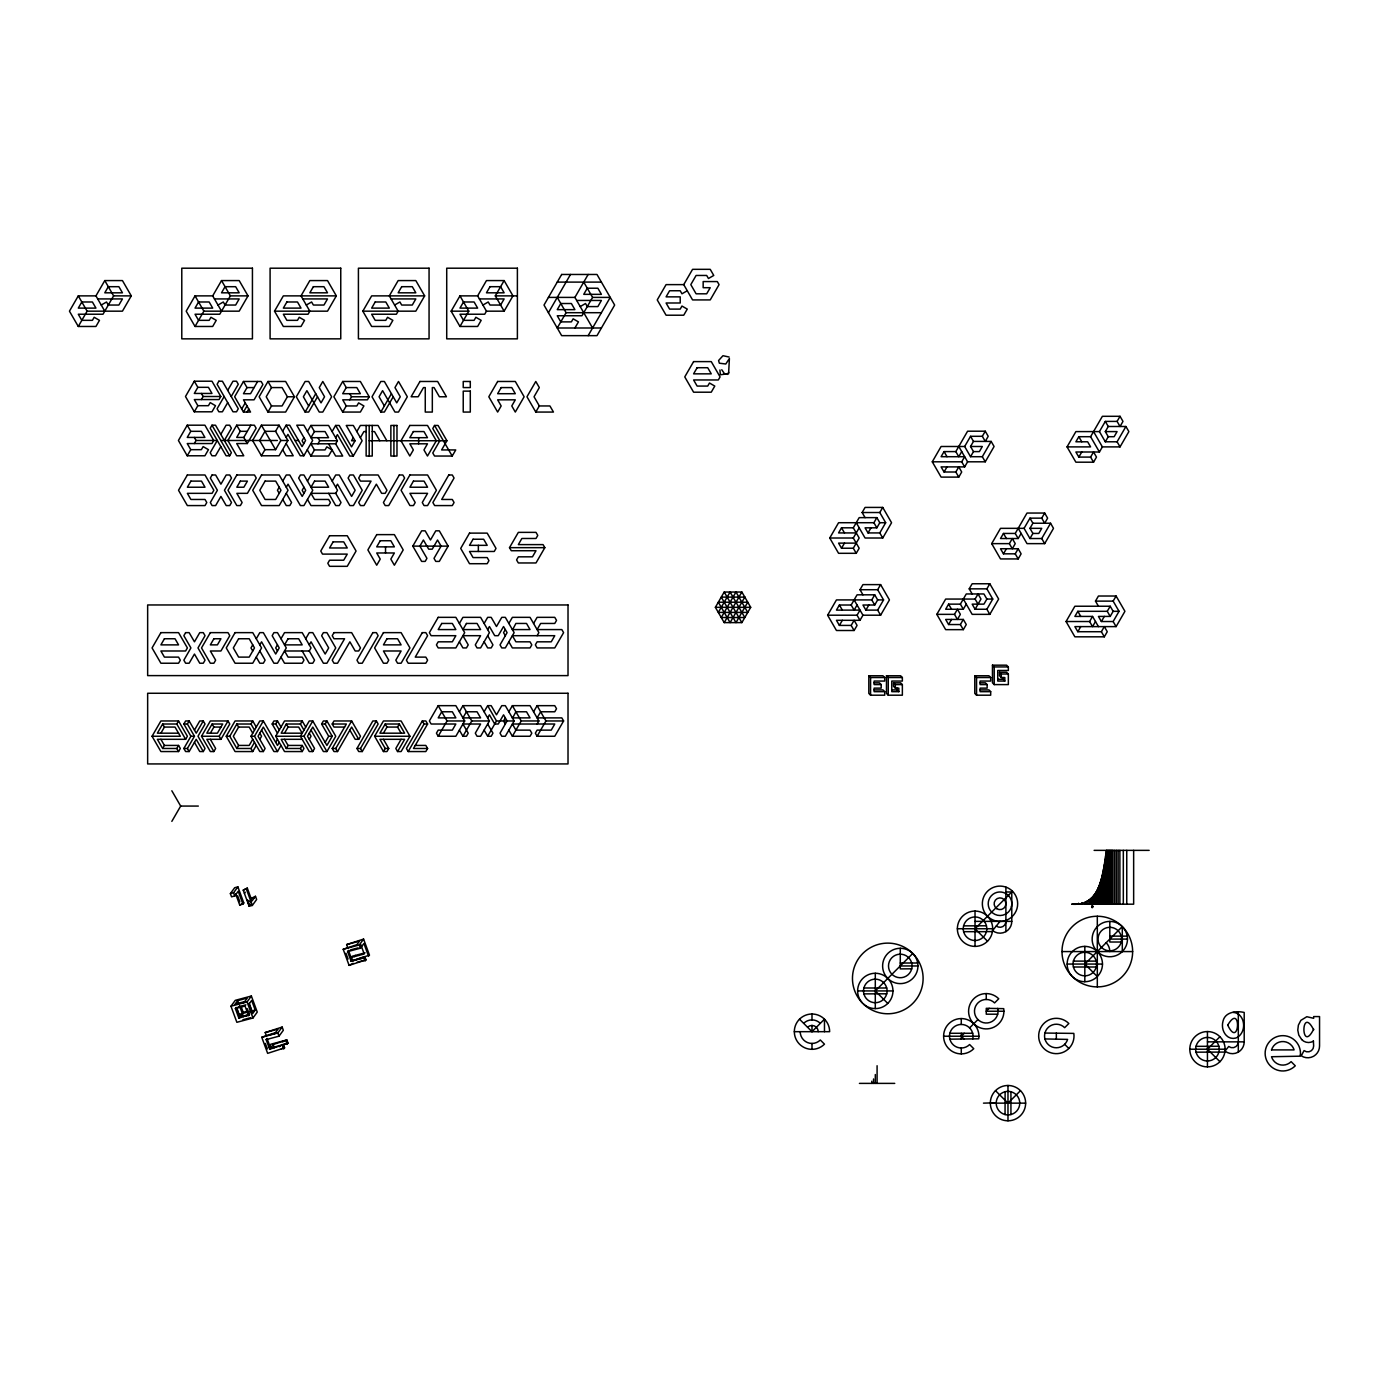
<?xml version="1.0" encoding="UTF-8"?>
<svg xmlns="http://www.w3.org/2000/svg" width="1389" height="1389" viewBox="0 0 1389 1389"><rect width="100%" height="100%" fill="white"/><g stroke="black" fill="none" stroke-linecap="round" stroke-linejoin="round"><path stroke-width="1.5" d="M1313.664 1029.839C1300.66 1004.091 1300.66 1054.963 1313.664 1029.197M992.684 928.737L992.354 932.175A17.658 17.658 0 0 1 968.272 945.058A17.658 17.658 0 0 1 960.337 918.928A17.658 17.658 0 0 1 987.51 916.236L989.489 917.938A17.658 17.658 0 0 0 994.055 920.386L994.871 920.664A17.658 17.658 0 0 0 998.274 921.341L1001.729 921.341A17.658 17.658 0 0 0 1005.132 920.664L1005.949 920.386A17.658 17.658 0 0 0 1010.532 917.938L1011.869 916.844A17.658 17.658 0 0 0 1017.477 901.166L1017.321 900.315A17.658 17.658 0 0 0 1012.494 891.269L1011.209 890.106A17.658 17.658 0 0 0 1005.949 887.12L1005.132 886.859A17.658 17.658 0 0 0 987.51 916.236L989.211 918.216A17.658 17.658 0 0 1 990.999 921.185L991.347 921.983A17.658 17.658 0 0 1 992.684 928.737L957.368 928.737M990.322 1103.144L990.34 1102.276A17.658 17.658 0 0 1 1017.304 1088.143A17.658 17.658 0 0 1 1016.557 1118.579A17.658 17.658 0 0 1 990.322 1103.144L1025.655 1103.144M1225.115 1049.216L1224.768 1052.654A17.658 17.658 0 0 1 1200.686 1065.537A17.658 17.658 0 0 1 1192.769 1039.406A17.658 17.658 0 0 1 1219.941 1036.732L1221.643 1038.694A17.658 17.658 0 0 1 1223.414 1041.663L1223.761 1042.462A17.658 17.658 0 0 1 1225.115 1049.216L1189.783 1049.216M729.138 357.042L722.975 355.706L718.564 360.532L719.363 363.206L725.787 364.005L729.399 358.518L728.6 373.658L724.711 374.04L721.776 369.752M1133.65 850.363L1133.65 904.187L1071.648 904.187C1101.894 906.826 1102.918 871.042 1106.46 850.363L1106.095 904.187M886.72 993.795L886.564 994.35A11.772 11.772 0 0 1 864.027 994.35L863.871 993.795A11.772 11.772 0 0 1 863.871 988.065L864.027 987.51A11.772 11.772 0 0 1 886.564 987.51L886.72 988.065A11.772 11.772 0 0 1 886.72 993.795L863.889 993.882M911.705 968.81L911.549 969.366A11.772 11.772 0 0 1 893.422 975.529A11.772 11.772 0 0 1 893.422 956.379A11.772 11.772 0 0 1 911.549 962.542L911.705 963.098A11.772 11.772 0 0 1 911.705 968.81L900.28 968.897L900.28 948.288M963.601 925.873L963.758 925.317A11.772 11.772 0 0 1 983.36 920.403L984.488 921.723A11.772 11.772 0 0 1 986.294 925.317L986.45 925.873A11.772 11.772 0 0 1 986.45 931.602L986.294 932.158A11.772 11.772 0 0 1 963.758 932.158L963.601 931.602A11.772 11.772 0 0 1 963.601 925.873L986.433 925.786M949.868 1039.163L978.741 1038.816A17.658 17.658 0 0 0 958.393 1018.797A17.658 17.658 0 0 0 945.562 1044.302A17.658 17.658 0 0 0 973.758 1048.712L969.609 1044.545A11.772 11.772 0 0 1 950.007 1039.649L949.85 1039.094A11.772 11.772 0 0 1 949.85 1033.364L950.007 1032.808A11.772 11.772 0 0 1 972.543 1032.808L972.699 1033.364A11.772 11.772 0 0 1 972.699 1039.094L972.699 1039.094M997.684 1014.109L997.528 1014.664A11.772 11.772 0 0 1 981.051 1021.8A11.772 11.772 0 0 1 976.675 1004.386A11.772 11.772 0 0 1 994.576 1002.927L998.743 998.76A17.658 17.658 0 0 0 970.546 1003.171A17.658 17.658 0 0 0 983.377 1028.676A17.658 17.658 0 0 0 1003.726 1008.657L986.259 1008.31L986.259 1014.196L997.649 1014.196A11.772 11.772 0 0 0 997.684 1008.379L997.684 1008.379M1044.91 1033.121L1045.066 1032.565A11.772 11.772 0 0 1 1064.669 1027.669L1068.836 1023.502A17.658 17.658 0 0 0 1040.621 1027.912A17.658 17.658 0 0 0 1053.47 1053.418A17.658 17.658 0 0 0 1073.819 1033.399L1044.945 1033.051A11.772 11.772 0 0 0 1044.91 1038.85L1045.066 1039.406A11.772 11.772 0 0 0 1067.603 1039.406L1044.945 1038.937M1196.033 1046.351L1196.172 1045.795A11.772 11.772 0 0 1 1215.774 1040.882L1216.903 1042.201A11.772 11.772 0 0 1 1218.709 1045.795L1218.865 1046.351A11.772 11.772 0 0 1 1218.865 1052.081L1218.709 1052.636A11.772 11.772 0 0 1 1196.172 1052.636L1196.033 1052.081A11.772 11.772 0 0 1 1196.033 1046.351L1218.848 1046.264M104.783 311.171L95.945 295.874L78.288 295.874L69.45 311.171L78.288 326.467L95.945 326.467L99.47 320.338L94.174 317.282L92.403 320.338L81.812 320.338L78.288 314.227L103.012 314.227L113.603 295.874L104.783 280.578L122.44 280.578L131.278 295.874L122.44 311.171L87.108 311.171L78.288 326.467M95.945 295.874L104.783 280.578M221.528 311.171L212.691 295.874L195.033 295.874L186.195 311.171L195.033 326.467L212.691 326.467L216.233 320.338L210.937 317.282L209.166 320.338L198.558 320.338L195.033 314.227L219.757 314.227L230.366 295.874L221.528 280.578L239.186 280.578L248.023 295.874L239.186 311.171L203.87 311.171L195.033 326.467M212.691 295.874L221.528 280.578M197.846 405.692L194.304 399.563L219.045 399.563L220.799 396.507L211.979 381.211L194.304 381.211L185.484 396.507L194.304 411.804L211.979 411.804L215.503 405.692L210.208 402.619L208.437 405.692L197.846 405.692L194.304 411.804M197.846 387.323L194.304 393.452L211.979 393.452L208.437 387.323L197.846 387.323L194.304 381.211M201.37 399.563L203.141 396.507L220.799 396.507M190.779 449.671L187.237 443.542L211.979 443.542L213.732 440.487L204.912 425.19L187.237 425.19L178.417 440.487L187.237 455.783L204.912 455.783L208.437 449.671L203.141 446.616L201.37 449.671L190.779 449.671L187.237 455.783M190.779 431.319L187.237 437.431L204.912 437.431L201.37 431.319L190.779 431.319L187.237 425.19M194.304 443.542L196.075 440.487L217.274 440.487L210.208 452.727L211.979 455.783L215.503 455.783L220.799 446.616M224.167 396.507L217.101 408.748L218.854 411.804L222.396 411.804L227.692 402.619M227.692 390.396L232.987 381.211L236.529 381.211L238.283 384.267L231.234 396.507M274.518 311.171L283.339 295.874L336.329 295.874L327.509 311.171L274.518 311.171L283.339 326.467L301.014 326.467L304.538 320.338L299.243 317.282L297.472 320.338L286.881 320.338L283.339 314.227L308.08 314.227L309.834 311.171L301.014 295.874L309.834 280.578L327.509 280.578L336.329 295.874M211.979 425.19L210.208 428.246L226.112 455.783L229.636 455.783L231.407 452.727L215.503 425.19L211.979 425.19L229.636 455.783M243.474 381.471L234.654 396.768L243.474 412.064L250.541 412.064L243.474 399.824L254.083 399.824L262.903 384.527L261.149 381.471L243.474 381.471L247.016 387.583L254.083 387.583M247.016 387.583L243.474 393.712L250.541 393.712L257.607 381.471M220.799 434.375L226.112 425.19L229.636 425.19L231.407 428.246L224.341 440.487M241.721 409.008L245.245 402.879M243.474 412.064L247.016 405.953M236.703 425.19L227.865 440.487L236.703 455.783L243.77 455.783L236.703 443.542L247.294 443.542L256.132 428.246L254.361 425.19L236.703 425.19L240.228 431.319L247.294 431.319M247.016 412.064L248.787 409.008M267.973 381.471L259.135 396.768L267.973 412.064L285.63 412.064L294.468 396.768L285.63 381.471L267.973 381.471L271.497 387.583L282.089 387.583L287.401 396.768L282.089 405.953L271.497 405.953L266.202 396.768L271.497 387.583M240.228 431.319L236.703 437.431L243.77 437.431L250.836 425.19M267.973 412.064L271.497 405.953M261.427 425.19L252.59 440.487L261.427 455.783L279.085 455.783L287.922 440.487L279.085 425.19L261.427 425.19L275.56 449.671L264.969 449.671L259.656 440.487L264.969 431.319L275.56 431.319L280.856 440.487L275.56 449.671M261.427 455.783L264.969 449.671M275.56 431.319L279.085 425.19M282.627 431.319L286.151 425.19L289.693 425.19L302.055 446.616L305.58 440.487L296.76 425.19L303.826 425.19L312.647 440.487L303.826 455.783L300.284 455.783L287.922 434.375L286.151 437.431M362.824 311.171L371.662 295.874L424.652 295.874L415.815 311.171L362.824 311.171L371.662 326.467L389.319 326.467L392.861 320.338L387.548 317.282L385.795 320.338L375.186 320.338L371.662 314.227L396.386 314.227L398.157 311.171L389.319 295.874L398.157 280.578L415.815 280.578L424.652 295.874M317.508 396.768L308.671 412.064L305.129 412.064L315.737 393.712M303.913 437.587L302.073 440.747L303.757 443.664M307.438 431.458L310.91 425.451L328.568 425.451L337.405 440.747L335.634 443.803L310.91 443.803L314.435 449.932L325.043 449.932L326.814 446.859L332.11 449.932L328.568 456.043L310.91 456.043L307.282 449.776M279.206 487.226L277.435 490.282L279.206 493.338M282.748 481.115L286.273 474.986L289.797 474.986L302.177 496.411L305.702 490.282L298.635 478.042L300.406 474.986L303.931 474.986L312.768 490.282L303.931 505.579L300.406 505.579L288.044 484.171L286.273 487.226M342.701 381.471L333.864 396.768L342.701 412.064L360.359 412.064L363.901 405.953L358.605 402.879L356.834 405.953L346.243 405.953L342.701 399.824L367.425 399.824L369.196 396.768L360.359 381.471L342.701 381.471L346.243 387.583L356.834 387.583L360.359 393.712L342.701 393.712L346.243 387.583M314.435 431.562L310.91 437.691L328.568 437.691L325.043 431.562L314.435 431.562L310.91 425.451M310.91 456.043L314.435 449.932M317.977 443.803L319.748 440.747L337.405 440.747M152.061 736.257L160.898 720.96L178.556 720.96L187.393 736.257L185.622 739.313L157.356 739.313L162.652 748.48L176.785 748.48L178.556 745.424L180.327 748.48L178.556 751.553L160.898 751.553L152.061 736.257L180.327 736.257L175.031 727.072L164.423 727.072L160.898 733.184M185.622 739.313L176.785 724.016L162.652 724.016L157.356 733.184L178.556 733.184M342.701 412.064L346.243 405.953M349.768 399.824L351.539 396.768L369.196 396.768M332.11 431.562L335.634 425.451L339.176 425.451L351.539 446.859L355.063 440.747L346.243 425.451L353.292 425.451L362.13 440.747L353.292 456.043L349.768 456.043L337.405 434.635L335.634 437.691M303.931 487.226L302.177 490.282L303.931 493.338M307.473 481.115L310.997 474.986L328.655 474.986L337.492 490.282L335.721 493.338L310.997 493.338L314.539 499.467L328.655 499.467L330.426 502.523L328.655 505.579L310.997 505.579L307.473 499.467M162.652 748.48L164.423 745.424L178.556 745.424M176.785 724.016L178.556 720.96M203.28 720.96L205.051 724.016L197.985 736.257L205.051 748.48L203.28 751.553L196.214 739.313L189.147 751.553L185.622 751.553L183.852 748.48L190.918 736.257L183.852 724.016L185.622 720.96L189.147 720.96L196.214 733.184L203.28 720.96L199.756 720.96L194.46 730.128M183.852 748.48L187.393 748.48L194.46 736.257L187.393 724.016L189.147 720.96M353.292 437.691L351.539 440.747L355.063 440.747M356.834 431.562L360.359 425.451L378.034 425.451L386.854 440.747M332.197 481.115L335.721 474.986L339.263 474.986L351.625 496.411L355.15 490.282L348.101 478.042L349.854 474.986L353.396 474.986L362.216 490.282L353.396 505.579L349.854 505.579L337.492 484.171L335.721 487.226M360.359 437.691L363.901 431.562L366.14 431.562M393.209 396.768L384.371 412.064L380.829 412.064L391.438 393.712M252.746 644.878L250.975 647.934L252.746 650.99M256.271 638.749L259.812 632.637L263.337 632.637L275.699 654.045L279.241 647.934L272.175 635.693L273.928 632.637L277.47 632.637L286.29 647.934L277.47 663.23L273.928 663.23L261.566 641.822L259.812 644.878M201.509 736.257L210.347 720.96L228.004 720.96L229.775 724.016L220.938 739.313L206.822 739.313L213.889 751.553L210.347 751.553L201.509 736.257L219.184 736.257L228.004 720.96M212.118 724.016L206.822 733.184L217.413 733.184L222.709 724.016L212.118 724.016L213.889 727.072L210.347 733.184M486.463 311.171L484.709 314.227L459.967 314.227L463.509 320.338L474.1 320.338L475.871 317.282L481.167 320.338L477.642 326.467L459.967 326.467L451.147 311.171L459.967 295.874L477.642 295.874L486.463 280.578L504.138 280.578L512.958 295.874L504.138 311.171L486.463 311.171L477.642 295.874M171.837 821.368L180.674 806.071L171.837 790.775M213.889 751.553L215.642 748.48L210.347 739.313M459.967 326.467L468.805 311.171L459.967 295.874M277.47 644.878L275.699 647.934L277.47 650.99M280.995 638.749L284.537 632.637L302.194 632.637L311.032 647.934L309.261 650.99L284.537 650.99L288.061 657.119L302.194 657.119L303.965 660.174L302.194 663.23L284.537 663.23L280.995 657.119M256.271 745.424L252.746 751.553L235.071 751.553L226.251 736.257L235.071 720.96L252.746 720.96L256.271 727.072M254.5 742.368L250.975 748.48L236.842 748.48L229.775 736.257L236.842 724.016L250.975 724.016L254.5 730.128M252.746 733.184L249.204 727.072L238.613 727.072L233.317 736.257L238.613 745.424L249.204 745.424L252.746 739.313M504.138 311.171L495.3 295.874L504.138 280.578M236.842 748.48L238.613 745.424M250.975 724.016L252.746 720.96M305.719 638.749L309.261 632.637L312.785 632.637L325.165 654.045L328.689 647.934L321.623 635.693L323.394 632.637L326.919 632.637L335.756 647.934L326.919 663.23L323.394 663.23L311.032 641.822L309.261 644.878M261.566 730.128L273.928 751.553L277.47 751.553L263.337 727.072L258.041 736.257L265.108 748.48L263.337 751.553L259.812 751.553L250.975 736.257L259.812 720.96L263.337 720.96L277.47 745.424L279.276 742.438M263.337 751.553L254.5 736.257L263.337 720.96M434.549 425.451L432.778 428.507L439.844 440.747L432.778 452.988L434.549 456.043L452.206 456.043L455.748 449.932L441.615 449.932L446.911 440.747L438.073 425.451L434.549 425.451L452.206 456.043M259.812 739.313L261.566 736.257L259.812 733.184M277.47 733.184L272.175 724.016L273.928 720.96L277.47 720.96L280.995 727.072M272.175 724.016L275.717 723.964L277.47 720.96M284.537 739.313L288.061 745.424L302.194 745.424L303.965 748.48L302.194 751.553L284.537 751.553L275.699 736.257L284.537 720.96L302.194 720.96L305.719 727.072M275.699 742.368L277.47 739.313M303.965 730.128L300.423 724.016L286.29 724.016L281.186 733.184L302.194 733.184L298.67 727.072L288.061 727.072L284.537 733.184M277.47 751.553L280.995 745.424M302.194 739.313L281.151 739.313L286.29 748.48L288.061 745.424M300.423 724.016L302.194 720.96M412.811 546.12L421.648 530.824L425.173 530.824L430.468 540.008L435.781 530.824L439.306 530.824L448.143 546.12L439.306 561.416L435.781 561.416L434.01 558.361L441.077 546.12L437.535 540.008L432.239 549.176L428.715 549.176L423.402 540.008L419.877 546.12L426.944 558.361L425.173 561.416L421.648 561.416L412.811 546.12L448.143 546.12M275.699 736.257L303.965 736.257L312.785 720.96L309.261 720.96L300.423 736.257L309.261 751.553L312.785 751.553L314.556 748.48L307.49 736.257L312.785 727.072L326.919 751.553L323.394 751.553L311.032 730.128M548.429 312.699L570.497 274.466M286.29 748.48L300.423 748.48L302.194 745.424M309.261 739.313L311.032 736.257L309.261 733.184M325.165 742.368L328.689 736.257L321.623 724.016L323.394 720.96L326.919 720.96L335.756 736.257L326.919 751.553M312.785 720.96L326.919 745.424L332.214 736.257L325.165 724.016L326.919 720.96M601.402 312.699L566.087 312.699L557.249 327.995L601.402 327.995M592.582 327.995L574.907 297.402L588.155 274.466M344.594 727.072L333.985 727.072L332.214 724.016L333.985 720.96L351.643 720.96L360.48 736.257L358.709 739.313L355.185 739.313L349.889 730.128M358.709 739.313L351.643 727.072L337.527 751.553L333.985 751.553L332.214 748.48L346.347 724.016L332.214 724.016M574.907 327.995L578.449 321.883L573.153 318.828L571.383 321.883L560.791 321.883L557.249 315.754L581.974 315.754L592.582 297.402L583.745 282.106M337.527 751.553L335.756 748.48L351.643 720.96M535.789 412.064L539.331 405.953L549.922 405.953L553.464 412.064L535.789 412.064L526.969 396.768L535.789 381.471L539.331 387.583L534.036 396.768L539.331 405.953M588.155 335.652L610.24 297.402L592.582 297.402M356.956 748.48L372.842 720.96L376.384 720.96L378.138 724.016L362.251 751.553L358.709 751.553L356.956 748.48L360.48 748.48L376.384 720.96M383.451 739.313L388.746 748.48L386.975 751.553L383.451 751.553L374.613 736.257L383.451 720.96L401.108 720.96L409.946 736.257L401.108 751.553L397.567 751.553L395.813 748.48L401.108 739.313M385.204 724.016L379.909 733.184L404.633 733.184L399.338 724.016L385.204 724.016L386.975 727.072L397.567 727.072L401.108 733.184M383.451 733.184L386.975 727.072M383.451 751.553L385.204 748.48L379.909 739.313L404.633 739.313L397.567 751.553M397.567 727.072L399.338 724.016M459.394 623.453L462.919 617.341L480.594 617.341L489.414 632.637L480.594 647.934L477.052 647.934L475.298 644.878L480.594 635.693L462.919 635.693L468.232 644.878L466.461 647.934L462.919 647.934L459.394 641.822M509.503 547.665L518.34 532.369L535.998 532.369L537.769 535.425L535.998 538.481L521.865 538.481L518.34 544.61L543.064 544.61L544.835 547.665L535.998 562.962L518.34 562.962L516.569 559.906L518.34 556.833L532.456 556.833L535.998 550.721L511.274 550.721L509.503 547.665L544.835 547.665M427.604 748.48L413.471 748.48L427.604 724.016L425.833 720.96L422.308 720.96L406.404 748.48L408.175 751.553L425.833 751.553L427.604 748.48L425.833 745.424L415.242 745.424M408.175 751.553L424.062 724.016L422.308 720.96M484.119 623.453L487.661 617.341L491.185 617.341L496.481 626.526L501.776 617.341L505.318 617.341L514.156 632.637L505.318 647.934L501.776 647.934L500.023 644.878L507.089 632.637L503.547 626.526L498.252 635.693L494.727 635.693L489.414 626.526L487.661 629.582M438.195 705.664L429.375 720.96L431.128 724.016L455.852 724.016L452.328 730.128L438.195 730.128L436.424 733.184L438.195 736.257L455.852 736.257L464.69 720.96L455.852 705.664L438.195 705.664L447.032 720.96L464.69 720.96M683.735 284.623L692.573 269.327L710.23 269.327L713.755 275.456L708.459 278.512L706.688 275.456L696.097 275.456L690.802 284.623L696.097 293.808L706.688 293.808L710.23 287.697L703.164 287.697L703.164 281.568L717.297 281.568L719.068 284.623L710.23 299.92L692.573 299.92L683.735 284.623L666.078 284.623L657.24 299.92L666.078 315.216L683.735 315.216L687.26 309.105L681.964 306.049L680.211 309.105L669.602 309.105L666.078 302.993L680.211 302.993L680.211 296.864L666.078 296.864L669.602 290.752L680.211 290.752L681.964 293.808L687.26 290.752M438.195 736.257L447.032 720.96M505.318 629.582L503.547 632.637L505.318 635.693M508.843 623.453L512.385 617.341L530.042 617.341L538.88 632.637L537.109 635.693M459.394 711.776L462.919 705.664L480.594 705.664L489.414 720.96L480.594 736.257L477.052 736.257L475.298 733.184L480.594 724.016L462.919 724.016L468.232 733.184L466.461 736.257L462.919 736.257L459.394 730.128M462.919 736.257L471.756 720.96L462.919 705.664M533.584 623.453L537.109 617.341L554.767 617.341L556.538 620.397L554.767 623.453L540.651 623.453L537.109 629.582L561.833 629.582L563.604 632.637L554.767 647.934L537.109 647.934L535.338 644.878L537.109 641.822L551.242 641.822L554.767 635.693L512.385 635.693L515.909 641.822L530.042 641.822L531.813 644.878L530.042 647.934L512.385 647.934L508.843 641.822M484.119 711.776L487.661 705.664L491.185 705.664L496.481 714.831L501.776 705.664L505.318 705.664L514.156 720.96L505.318 736.257L501.776 736.257L500.023 733.184L507.089 720.96L503.547 714.831L498.252 724.016L494.727 724.016L489.414 714.831L487.661 717.887M487.661 724.016L492.956 733.184L491.185 736.257L487.661 736.257L496.481 720.96L487.661 705.664M505.318 717.887L503.547 720.96L505.318 724.016M508.843 711.776L512.385 705.664L530.042 705.664L538.88 720.96L537.109 724.016M508.843 730.128L512.385 736.257L521.205 720.96L538.88 720.96M533.584 711.776L537.109 705.664L554.767 705.664L556.538 708.72L554.767 711.776L540.651 711.776L537.109 717.887L561.833 717.887L563.604 720.96L554.767 736.257L537.109 736.257L535.338 733.184L537.109 730.128L551.242 730.128L554.767 724.016L512.385 724.016L515.909 730.128L530.042 730.128L531.813 733.184L530.042 736.257L512.385 736.257M537.109 736.257L545.946 720.96L537.109 705.664M715.37 607.323L724.207 592.027L741.865 592.027L750.702 607.323L741.865 622.619L724.207 622.619L715.37 607.323L750.702 607.323M724.207 622.619L741.865 592.027M829.754 538.012L853.297 538.012L859.183 548.221L856.249 553.308L838.574 553.308L829.754 538.012L838.574 522.715L873.907 522.715L876.858 517.628L879.793 522.715L885.678 522.715L879.793 512.524L862.135 512.524L865.069 507.419L882.744 507.419L891.564 522.715L882.744 538.012L865.069 538.012L856.249 522.715M876.858 517.628L859.183 517.628L853.297 527.82L841.526 527.82L838.574 532.925L856.249 532.925M856.249 543.116L838.574 543.116L841.526 548.221L844.477 543.116M853.297 538.012L859.183 527.82M841.526 548.221L853.297 548.221L859.183 538.012L853.297 527.82M879.793 522.715L876.858 527.82L865.069 527.82L868.021 532.925L870.972 527.82M879.793 512.524L882.744 507.419M862.951 615.205L859.999 620.31L836.456 620.31L839.39 625.415L851.179 625.415L854.113 620.31L857.065 625.415L854.113 630.502L836.456 630.502L827.618 615.205L836.456 599.909L871.771 599.909L874.723 594.822L877.657 599.909L883.56 599.909L877.657 589.717L859.999 589.717L862.951 584.613L880.609 584.613L889.446 599.909L880.609 615.205L862.951 615.205L854.113 599.909M868.021 532.925L879.793 532.925L885.678 522.715M874.723 594.822L857.065 594.822L851.179 605.014L839.39 605.014L836.456 610.118L859.999 610.118L857.065 615.205L827.618 615.205M967.595 461.808L964.661 466.895L941.1 466.895L944.051 472L955.823 472L958.775 466.895L961.709 472L958.775 477.104L941.1 477.104L932.279 461.808L941.1 446.494L964.661 446.494L970.546 456.703L982.318 456.703L991.156 441.407L994.09 446.494L985.27 461.808L967.595 461.808L958.775 446.494M839.39 625.415L842.342 620.31M964.661 446.494L970.546 436.302L982.318 436.302L985.27 441.407L988.204 436.302L985.27 431.198L967.595 431.198L955.823 451.599L944.051 451.599L941.1 456.703L964.661 456.703L961.709 461.808L932.279 461.808M857.065 605.014L854.113 610.118L851.179 605.014M944.051 472L947.003 466.895M877.657 599.909L874.723 605.014L862.951 605.014L865.885 610.118L868.837 605.014M877.657 589.717L880.609 584.613M961.709 451.599L958.775 456.703L955.823 451.599M970.546 456.703L973.481 451.599L970.546 446.494L973.481 441.407L991.156 441.407M865.885 610.118L877.657 610.118L883.56 599.909M982.318 436.302L985.27 431.198M963.324 619.442L960.372 624.546L948.6 624.546L945.666 619.442L963.324 619.442L966.275 624.546L963.324 629.651L945.666 629.651L936.828 614.355L945.666 599.058L975.095 599.058L978.047 593.954L980.981 599.058L975.095 609.25L972.161 604.146L983.933 604.146L986.867 599.058L992.753 599.058L986.867 609.25L975.095 609.25M986.867 599.058L983.933 593.954L966.275 593.954L960.372 604.146L948.6 604.146L945.666 609.25L963.324 609.25L966.275 604.146M1018.189 548.742L1015.237 553.829L1003.466 553.829L1000.514 548.742L1018.189 548.742L1021.123 553.829L1018.189 558.934L1000.514 558.934L991.694 543.637L1000.514 528.341L1024.075 528.341L1029.961 538.533L1041.733 538.533L1050.57 523.236L1053.504 528.341L1044.684 543.637L1027.009 543.637L1018.189 528.341M948.6 624.546L951.552 619.442M954.486 614.355L957.438 609.25L960.372 614.355L957.438 619.442L954.486 614.355L936.828 614.355M972.161 593.954L969.209 588.849L972.161 583.762L989.819 583.762L998.656 599.058L989.819 614.355L972.161 614.355L963.324 599.058M1024.075 528.341L1029.961 518.149L1041.733 518.149L1044.684 523.236L1047.619 518.149L1044.684 513.045L1027.009 513.045L1015.237 533.445L1003.466 533.445L1000.514 538.533L1018.189 538.533L1021.123 533.445M1003.466 553.829L1006.417 548.742M1009.352 543.637L1012.303 538.533L1015.237 543.637L1012.303 548.742L1009.352 543.637L991.694 543.637M1102.38 446.893L1099.428 451.998L1075.885 451.998L1078.819 457.085L1090.591 457.085L1093.542 451.998L1096.494 457.085L1093.542 462.19L1075.885 462.19L1067.047 446.893L1075.885 431.597L1099.428 431.597L1105.314 441.789L1117.086 441.789L1125.923 426.492L1128.875 431.597L1120.038 446.893L1102.38 446.893L1093.542 431.597M969.209 588.849L986.867 588.849L989.819 583.762M1099.428 431.597L1105.314 421.405L1117.086 421.405L1120.038 426.492L1122.989 421.405L1120.038 416.301L1102.38 416.301L1090.591 436.702L1078.819 436.702L1075.885 441.789L1087.656 441.789L1090.591 446.893L1067.047 446.893M1029.961 538.533L1032.895 533.445L1029.961 528.341L1032.895 523.236L1050.57 523.236M1041.733 518.149L1044.684 513.045M1078.819 457.085L1081.771 451.998M1105.314 441.789L1108.266 436.702L1105.314 431.597L1108.266 426.492L1125.923 426.492M1117.086 421.405L1120.038 416.301M1104.324 636.822L1074.878 636.822L1066.058 621.525L1074.878 606.229L1110.21 606.229L1113.145 611.316L1110.21 616.421L1098.439 616.421L1101.373 621.525L1113.145 621.525L1119.048 611.316L1113.145 601.124L1095.487 601.124L1098.439 596.02L1116.096 596.02L1124.934 611.316L1116.096 626.613L1074.878 626.613L1077.829 631.717L1101.373 631.717L1104.324 636.822L1107.259 631.717L1104.324 626.613L1101.373 631.717M1110.21 616.421L1107.259 611.316L1077.829 611.316L1074.878 616.421L1092.553 616.421L1098.439 626.613M1077.829 631.717L1080.764 626.613M1066.058 621.525L1089.601 621.525L1092.553 616.421M1095.487 621.525L1092.553 626.613L1089.601 621.525M1101.373 621.525L1104.324 616.421M1107.259 611.316L1110.21 606.229M1113.145 601.124L1116.096 596.02M242.919 904.117L238.213 891.252L234.758 895.974L231.546 896.825L230.366 893.613L234.672 887.727L237.884 886.859L243.787 902.954L242.919 904.117L239.707 904.986L235.661 893.96M230.366 893.613L233.578 892.745L237.884 886.859M243.231 890.158L247.311 888.127L252.017 900.992L255.472 896.287L256.652 899.499L252.347 905.385L249.117 906.253L243.231 890.158L247.311 888.127M244.412 893.387L245.28 892.207M239.707 904.986L243.787 902.954M248.805 901.86L247.937 903.024L252.347 905.385L246.443 889.307M249.117 906.253L249.985 905.072L252.347 905.385M230.973 1006.226L235.279 1000.34L251.374 996.017L257.26 1012.112L252.954 1017.998L236.859 1022.304L230.973 1006.226L247.068 1001.92L251.374 996.017M237.641 1000.653L235.054 1004.178L244.707 1001.591L247.294 998.066L237.641 1000.653L238.821 1003.865M249.412 1014.474L238.908 1018.224L235.366 1008.57L236.234 1007.407L239.759 1017.043L249.412 1014.474L247.294 1008.674M238.908 1018.224L243.214 1012.338L247.068 1011.314M255.211 1010.063L252.642 1013.605L249.1 1003.952L251.687 1000.427L255.211 1010.063L239.134 1014.387L237.015 1008.588M268.476 1047.393L270.768 1044.25L286.863 1039.944L288.044 1043.156L269.692 1049.268L266.15 1039.614L267.018 1038.451L270.542 1048.087L283.408 1044.65L284.589 1047.862L267.643 1053.348L261.757 1037.27L275.491 1032.635L278.078 1029.11L265.212 1032.548L266.375 1035.777M265.212 1032.548L282.158 1027.061L283.321 1030.291L279.015 1036.177L266.15 1039.614M261.757 1037.27L277.835 1032.947L282.158 1027.061M269.692 1049.268L273.129 1044.563L286.863 1039.944M351.99 960.112L348.448 950.458L347.597 951.639L351.122 961.292L364.856 956.656L366.036 959.886L349.09 965.372L343.205 949.277L356.921 944.659L359.508 941.117L346.642 944.572L347.823 947.784M346.642 944.572L363.588 939.086L369.474 955.163L352.528 960.65L351.348 957.438L352.216 956.257L365.081 952.819M279.328 1046.681L280.196 1045.5M282.783 1041.976L283.651 1040.795M343.205 949.277L359.282 944.971L363.588 939.086M354.577 956.57L355.428 955.406M347.597 951.639L360.463 948.183L363.901 943.478L368.623 956.344M349.09 965.372L353.171 963.324M360.775 958.705L361.644 957.525M363.987 957.837L364.856 956.656L365.168 961.049L363.987 957.837L351.122 961.292M1000.011 921.411L992.597 930.561A11.754 11.754 0 0 0 1005.584 931.776L1006.087 931.498A11.772 11.772 0 0 0 1011.782 921.376L1011.782 890.592M799.491 1019.179L811.992 1031.68L824.476 1019.179L824.476 1031.68M912.764 953.462L913.962 954.729A35.333 35.333 0 0 1 912.764 1003.431A35.333 35.333 0 0 1 864.062 1004.612L861.614 1002.164A35.333 35.333 0 0 1 862.812 953.462A35.333 35.333 0 0 1 911.514 952.264L912.764 953.462L875.296 990.93L887.779 1003.431M1012.494 891.269L975.026 928.737L987.51 941.221M964.226 1033.277L961.275 1036.229L964.226 1039.163M969.609 1027.895L977.925 1019.578M989.194 1008.31L986.259 1011.244L1003.917 1011.244M1020.481 1090.66L1007.98 1103.144L995.496 1090.66M1219.941 1036.732L1207.44 1049.216L1219.941 1061.7M728.739 372.304L727.419 374.422M1238.016 1036.836L1238.467 1036.524A10.886 10.886 0 0 0 1239.752 1035.43L1240.134 1035.013A13.577 13.577 0 0 0 1243.138 1029.162L1243.294 1028.554A15.696 15.696 0 0 0 1243.294 1022.269L1243.172 1021.662A12.9 12.9 0 0 0 1238.519 1014.23M1313.369 1040.951L1313.664 1046.004A5.886 5.886 0 0 1 1304.063 1050.588L1301.267 1055.814A11.772 11.772 0 0 0 1313.369 1056.369L1313.872 1056.091A11.772 11.772 0 0 0 1319.55 1045.969L1319.55 1016.574L1313.664 1016.574L1313.664 1018.311L1306.823 1016.713L1300.868 1020.359L1298.385 1025.151L1297.777 1030.152L1298.784 1035.065L1301.649 1039.528M101.241 305.042L106.536 301.986L108.307 305.042L118.898 305.042L122.44 298.93L97.716 298.93M217.986 305.042L223.299 301.986L225.053 305.042L235.661 305.042L239.186 298.93L214.462 298.93M306.309 305.042L311.605 301.986L313.376 305.042L323.967 305.042L327.509 298.93L302.767 298.93M394.615 305.042L399.928 301.986L401.681 305.042L412.29 305.042L415.815 298.93L391.09 298.93M482.938 305.042L488.233 301.986L490.004 305.042L500.596 305.042L504.138 298.93L479.396 298.93M580.22 306.587L585.516 303.514L587.287 306.587L597.878 306.587L601.402 300.458L576.678 300.458M1005.115 1091.719L1004.56 1091.876A11.772 11.772 0 0 0 1004.56 1114.412L1005.115 1114.568A11.772 11.772 0 0 0 1010.845 1114.568L1011.4 1114.412A11.772 11.772 0 0 0 1011.4 1091.876L1010.845 1091.719A11.772 11.772 0 0 0 1005.115 1091.719L1005.046 1114.551M255.472 896.287L251.392 898.318L254.604 897.468M350.375 949.937L358.102 947.871M351.348 957.438L364.231 953.983L360.689 944.346M357.025 962.299L366.036 959.886M240.748 1003.344L246.548 1001.799M238.161 1006.886L245.888 1004.82M235.366 1008.57L245.02 1006.001L248.562 1015.637M245.454 1016.227L249.326 1015.185M242.867 1019.752L250.593 1017.686M268.216 1035.274L275.578 1033.312M282.002 1044.771L288.044 1043.156M281.377 1048.73L284.589 1047.862M1238.294 1041.906A5.886 5.886 0 0 1 1228.727 1046.473L1225.011 1051.056A11.772 11.772 0 0 0 1238.033 1052.254L1238.519 1051.977A11.772 11.772 0 0 0 1244.197 1041.854L1244.197 1012.459C1236.575 1010.636 1225.081 1011.834 1223.049 1021.054C1221.608 1025.967 1222.667 1031.714 1226.296 1035.43A9.376 9.376 0 0 0 1238.12 1037.01M983.481 1103.144L995.08 1102.797M557.249 282.106L601.402 282.106M113.603 295.874L131.278 295.874M230.366 295.874L248.023 295.874M495.3 295.874L517.385 295.874M548.429 297.402L574.907 297.402M451.147 311.171L468.805 311.171M287.401 396.768L294.468 396.768M372.252 431.562L374.492 431.562L379.787 440.747M1105.314 431.597L1117.086 431.597L1114.152 436.702L1108.266 436.702M220.799 440.487L277.331 440.487M280.856 440.487L287.922 440.487M294.989 440.487L298.513 440.487M369.196 440.747L446.911 440.747M970.546 446.494L982.318 446.494L979.384 451.599L973.481 451.599M1029.961 528.341L1041.733 528.341L1038.798 533.445L1032.895 533.445M1113.145 611.316L1119.048 611.316M512.385 629.582L530.042 629.582L526.518 623.453L515.909 623.453L512.524 629.842M992.458 665.175L1006.574 665.175L1008.345 666.928L1008.345 670.47L997.753 670.47L997.753 681.061L1004.82 681.061L1004.82 677.537L1001.278 677.537L999.524 675.766L999.524 672.241L1006.574 672.241L1008.345 673.995L1008.345 684.603L994.211 684.603L992.458 682.832L992.458 665.175L994.211 666.928L994.211 684.603M994.211 666.928L1008.345 666.928M999.524 672.241L1001.278 673.995L1008.345 673.995M868.819 675.766L882.935 675.766L884.706 677.537L884.706 681.061L874.115 681.061L874.115 684.603L881.182 684.603L881.182 688.128L874.115 688.128L874.115 691.67L884.706 691.67L884.706 695.194L870.573 695.194L868.819 693.424L868.819 675.766L870.573 677.537L870.573 695.194M886.477 675.766L900.61 675.766L902.364 677.537L902.364 681.061L891.773 681.061L891.773 691.67L898.839 691.67L898.839 688.128L895.315 688.128L893.544 686.374L893.544 682.832L900.61 682.832L902.364 684.603L902.364 695.194L888.248 695.194L886.477 693.424L886.477 675.766L888.248 677.537L888.248 695.194M974.783 675.766L988.916 675.766L990.687 677.537L990.687 681.061L980.096 681.061L980.096 684.603L987.145 684.603L987.145 688.128L980.096 688.128L980.096 691.67L990.687 691.67L990.687 695.194L976.554 695.194L974.783 693.424L974.783 675.766L976.554 677.537L976.554 695.194M870.573 677.537L884.706 677.537M888.248 677.537L902.364 677.537M976.554 677.537L990.687 677.537M997.753 679.308L1003.049 679.308L1004.82 681.061M874.115 682.832L879.411 682.832L881.182 684.603M980.096 682.832L985.391 682.832L987.145 684.603M893.544 682.832L895.315 684.603L902.364 684.603M874.115 689.899L882.935 689.899L884.706 691.67M891.773 689.899L897.068 689.899L898.839 691.67M980.096 689.899L988.916 689.899L990.687 691.67M512.385 717.887L530.042 717.887L526.518 711.776L515.909 711.776L512.524 718.148M471.756 720.96L489.414 720.96M496.481 720.96L514.156 720.96M545.946 720.96L563.604 720.96M183.852 724.016L187.393 724.016M321.623 724.016L325.165 724.016M424.062 724.016L427.604 724.016M213.889 727.072L220.938 727.072M190.918 736.257L194.46 736.257M226.251 736.257L229.775 736.257M250.975 736.257L254.5 736.257M328.689 736.257L332.214 736.257M374.613 736.257L409.946 736.257M332.214 748.48L335.756 748.48M385.204 748.48L388.746 748.48M203.28 751.553L199.756 751.553L194.46 742.368M180.674 806.071L198.332 806.071M1094.115 850.363L1149.154 850.363M1005.896 891.981L1011.782 891.981M975.026 921.376L1011.782 921.376M986.45 931.602L992.458 931.602M963.619 931.672L986.433 931.672M1109.811 936.134L1127.208 936.134M1109.811 939.086L1127.469 939.086M1121.201 942.02L1109.811 942.02L1109.811 921.411M1061.995 951.569L1132.643 951.569M1073.419 961.119L1096.234 961.119M900.28 963.011L917.678 963.011M1067.169 964.053L1102.484 964.053L1102.397 962.334A17.658 17.658 0 0 0 1086.563 946.482L1084.826 946.395A17.658 17.658 0 0 0 1071.735 975.929M900.28 965.963L917.938 965.963M1073.419 967.004L1096.234 967.004M863.889 987.996L886.703 987.996M857.638 990.93L892.953 990.93M794.317 1031.68L829.65 1031.68A17.658 17.658 0 0 0 807.408 1014.612A17.658 17.658 0 0 0 796.696 1040.5A17.658 17.658 0 0 0 824.476 1044.163L820.309 1039.996A11.772 11.772 0 0 1 800.203 1031.68M949.868 1033.277L972.682 1033.277M943.617 1036.229L978.932 1036.229M1207.44 1041.854L1244.197 1041.854M1196.051 1052.168L1224.872 1052.081M859.426 1083.385L894.742 1083.385M246.773 899.812L251.166 902.173M1238.467 1014.3L1238.016 1013.987A9.15 9.15 0 0 0 1233.015 1012.442M1097.31 976.554L1084.826 964.053L1122.295 926.585L1121.045 925.404A35.333 35.333 0 0 0 1072.343 926.585A35.333 35.333 0 0 0 1071.145 975.286L1073.593 977.752A35.333 35.333 0 0 0 1122.295 976.554A35.333 35.333 0 0 0 1123.493 927.852L1122.295 926.585L1122.295 951.569M1064.669 1044.32L1068.836 1048.469M275.717 723.964L279.293 730.006M1105.314 421.405L1108.266 426.492M1117.086 441.789L1120.038 446.893M1090.591 436.702L1099.428 451.998M1078.819 436.702L1081.771 441.789M1090.591 457.085L1093.542 462.19M1113.145 621.525L1116.096 626.613M1095.487 601.124L1098.439 606.229M1029.961 518.149L1032.895 523.236M1041.733 538.533L1044.684 543.637M1077.829 611.316L1080.764 616.421M970.546 436.302L973.481 441.407M982.318 456.703L985.27 461.808M1015.237 533.445L1018.189 538.533M1003.466 533.445L1006.417 538.533M1015.237 553.829L1018.189 558.934M961.709 461.808L964.661 466.895M944.051 451.599L947.003 456.703M955.823 472L958.775 477.104M986.867 588.849L992.753 599.058M986.867 609.25L989.819 614.355M975.095 599.058L978.047 604.146M960.372 604.146L963.324 609.25M948.6 604.146L951.552 609.25M960.372 624.546L963.324 629.651M873.907 522.715L876.858 527.82M879.793 532.925L882.744 538.012M862.135 512.524L865.069 517.628M841.526 527.82L844.477 532.925M853.297 548.221L856.249 553.308M871.771 599.909L874.723 605.014M877.657 610.118L880.609 615.205M859.999 589.717L862.951 594.822M857.065 615.205L859.999 620.31M839.39 605.014L842.342 610.118M851.179 625.415L854.113 630.502M557.249 297.402L566.087 312.699M724.207 592.027L741.865 622.619M384.371 405.953L379.075 396.768L382.6 390.656L394.962 412.064L398.504 412.064L407.324 396.768L398.504 381.471L394.962 387.583L400.275 396.768L396.733 402.879L384.371 381.471L380.829 381.471L372.009 396.768L380.829 412.064M349.768 393.712L351.539 396.768M487.661 635.693L492.956 644.878L491.185 647.934L487.661 647.934L484.119 641.822M512.385 705.664L521.205 720.96M335.634 425.451L353.292 456.043M335.634 443.803L342.701 456.043L335.634 456.043L328.568 443.803M308.671 405.953L303.375 396.768L306.9 390.656L319.262 412.064L322.804 412.064L331.624 396.768L322.804 381.471L319.262 387.583L324.557 396.768L321.033 402.879L308.671 381.471L305.129 381.471L296.308 396.768L305.129 412.064M317.977 437.691L319.748 440.747M484.119 730.128L487.661 736.257M335.721 493.338L341.034 502.523L339.263 505.579L335.721 505.579L328.655 493.338M286.151 425.19L303.826 455.783M286.151 443.542L293.218 455.783L286.151 455.783L282.627 449.671M195.033 295.874L203.87 311.171M286.273 493.338L291.568 502.523L289.797 505.579L286.273 505.579L282.748 499.467M243.77 437.431L247.294 443.542M201.37 393.452L203.141 396.507M194.304 437.431L196.075 440.487M309.261 650.99L314.556 660.174L312.785 663.23L309.261 663.23L302.194 650.99M360.48 748.48L362.251 751.553M78.288 295.874L87.108 311.171M259.812 650.99L265.108 660.174L263.337 663.23L259.812 663.23L256.271 657.119M303.965 736.257L312.785 751.553M286.29 724.016L288.061 727.072M300.423 748.48L302.194 751.553M236.842 724.016L238.613 727.072M250.975 748.48L252.746 751.553M219.184 736.257L220.938 739.313M187.393 748.48L189.147 751.553M162.652 724.016L164.423 727.072M176.785 748.48L178.556 751.553M160.898 739.313L164.423 745.424M725.787 374.04L720.37 374.752L719.936 369.978M359.282 944.971L360.463 948.183M345.948 953.253L348.066 959.035M237.623 895.766L239.828 901.791M233.578 892.745L234.758 895.974M285.995 1041.108L287.176 1044.337M277.835 1032.947L279.015 1036.177M273.129 1044.563L274.31 1047.775M265.316 1043.434L267.33 1048.955M249.169 1003.205L251.999 1010.932M247.068 1001.92L252.954 1017.998M241.096 1006.556L243.214 1012.338M239.533 1005.792L243.526 1016.731M1005.81 920.438L1005.827 920.56A5.886 5.886 0 0 1 996.295 925.994M1109.811 951.569L1109.742 950.354A12.484 12.484 0 0 0 1106.148 942.732M1238.311 1012.459L1238.311 1052.098M1207.44 1031.558L1207.44 1066.874M1126.757 850.363L1126.757 904.187M1123.319 850.363L1123.319 904.187M1119.881 850.363L1119.881 904.187M1118.145 850.363L1118.145 904.187M1116.426 850.363L1116.426 904.187M1114.707 850.363L1114.707 904.187M1112.988 850.363L1112.988 904.187M1112.12 850.363L1112.12 904.187M1111.269 850.363L1111.269 904.187M1110.401 850.363L1110.401 904.187M1109.533 850.363L1109.533 904.187M1108.682 850.363L1108.682 904.187M1107.814 850.363L1107.814 904.187M1106.964 850.363L1106.964 904.187M1105.661 856.371L1105.661 904.187M1105.227 859.253L1105.227 904.187M1104.811 861.979L1104.811 904.187M1104.377 864.531L1104.377 904.187M1103.942 866.944L1103.942 904.187M1103.508 869.201L1103.508 904.187M1103.074 871.32L1103.074 904.187M1102.658 873.316L1102.658 904.187M1102.224 875.174L1102.224 904.187M1101.79 876.928L1101.79 904.187M1101.355 878.595L1101.355 904.187M1100.921 880.14L1100.921 904.187M1100.505 881.598L1100.505 904.187M1100.071 882.953L1100.071 904.187M1099.637 884.255L1099.637 904.187M1099.203 885.453L1098.994 904.187M1098.786 886.581L1098.786 904.187M1098.56 887.137L1098.56 904.187M1098.352 887.658L1098.126 904.187M1097.918 888.665L1097.918 904.187M1097.709 889.134L1097.709 904.187M1097.484 889.602L1097.275 904.187M1097.31 916.236L1097.31 986.902M1097.05 890.488L1097.05 904.187M1096.841 890.905L1096.841 904.187M1096.633 891.304L1096.407 904.187M1096.199 892.085L1096.199 904.187M1095.973 892.467L1095.765 904.187M1095.556 893.179L1095.556 904.187M1095.331 893.509L1095.331 904.187M1095.122 893.839L1094.897 904.187M1094.688 894.464L1094.688 904.187M1094.48 894.759L1094.48 904.187M1094.254 895.054L1094.046 904.187M1093.82 895.61L1093.82 904.187M1093.612 895.87L1093.612 904.187M1093.403 896.131L1093.178 904.187M1092.969 896.617L1092.969 904.187M1092.744 896.843L1092.744 904.187M1092.535 897.068L1092.327 904.864M1091.893 897.711L1091.893 904.187M1091.459 898.093L1091.459 904.187M1091.025 898.475L1091.025 904.187M1090.591 898.822L1090.591 904.187M1089.74 899.447L1089.74 904.187M1088.872 900.003L1088.872 904.187M1087.153 900.923L1087.153 904.187M1085.434 901.652L1085.434 904.187M1084.826 946.395L1084.826 981.728M1081.979 902.642L1081.979 904.187M1078.541 903.249L1078.541 904.187M1056.334 1033.051L1056.334 1038.937M1010.932 1091.737L1010.932 1114.551M1007.98 1085.486L1007.98 1120.801M1005.896 887.102L1005.896 931.62M1003.049 677.537L1003.049 679.308M1001.278 673.995L1001.278 677.537M986.259 993.586L986.259 999.472M975.026 911.08L975.026 946.395M961.275 1018.554L961.275 1024.457M961.275 1033.277L961.275 1039.163M961.275 1048.001L961.275 1053.886M897.068 688.128L897.068 689.899M895.315 684.603L895.315 688.128M877.084 1065.728L877.084 1083.385M875.296 973.272L875.296 1008.605M875.313 1074.548L875.313 1083.385M873.542 1078.958L873.542 1083.385M871.788 1081.18L871.788 1083.385M811.992 1014.005L811.992 1019.891M811.992 1025.429L811.992 1031.68M811.992 1043.452L811.992 1049.337M478.354 545.339L478.354 551.468M418.645 437.691L418.645 443.803M393.92 425.451L393.92 456.043M385.534 546.867L385.534 552.978M372.252 425.451L372.252 456.043L366.14 456.043L366.14 425.451M369.196 425.451L369.196 456.043M803.658 1023.346A11.772 11.772 0 0 1 820.309 1023.346M807.565 1027.252A6.251 6.251 0 0 1 818.225 1031.68M862.204 1002.789A17.658 17.658 0 0 1 871.007 973.793A17.658 17.658 0 0 1 892.433 995.219A17.658 17.658 0 0 1 863.437 1004.021M912.139 952.871A17.658 17.658 0 0 0 884.307 958.41A17.658 17.658 0 0 0 897.676 983.429A17.658 17.658 0 0 0 917.747 963.358L917.591 962.508A17.658 17.658 0 0 0 913.354 954.087M1121.67 925.994A17.658 17.658 0 0 0 1092.171 939.954L1092.223 940.804A17.658 17.658 0 0 0 1108.075 956.656L1108.943 956.726A17.658 17.658 0 0 0 1126.132 945.84L1126.444 945.024A17.658 17.658 0 0 0 1127.278 936.481L1127.121 935.63A17.658 17.658 0 0 0 1122.885 927.227M1102.484 964.053A17.658 17.658 0 0 1 1072.968 977.144M1313.473 1041.108A9.376 9.376 0 0 1 1301.649 1039.545M1227.737 1025.099C1239.683 1050.501 1241.783 1001.226 1227.737 1025.099M1091.65 906.392C1092.396 910.385 1093.82 903.544 1091.65 906.392M1091.945 906.27L1091.945 906.27M1092.709 906.635L1092.153 907.451L1092.709 906.635M1300.382 1055.05L1300.226 1056.178L1271.525 1056.734A11.772 11.772 0 0 0 1291.128 1061.647L1295.277 1065.814A17.658 17.658 0 0 1 1269.911 1065.398A17.658 17.658 0 0 1 1271.143 1040.048A17.658 17.658 0 0 1 1296.458 1042.115L1296.979 1042.809A17.658 17.658 0 0 1 1298.767 1045.778L1299.114 1046.559A17.658 17.658 0 0 1 1300.382 1055.05M1011.435 906.618L1011.279 907.173A11.772 11.772 0 0 1 1007.91 912.486L1007.476 912.851A11.772 11.772 0 0 1 1006.053 913.858L1005.549 914.136A11.772 11.772 0 0 1 992.527 912.851L991.677 912.087A11.772 11.772 0 0 1 1005.549 893.37L1006.053 893.648A11.772 11.772 0 0 1 1011.279 900.332L1011.435 900.888A11.772 11.772 0 0 1 1011.435 906.618M1073.558 960.65L1073.402 961.205A11.772 11.772 0 0 0 1073.402 966.918L1073.558 967.473A11.772 11.772 0 0 0 1096.095 967.473L1096.251 966.918A11.772 11.772 0 0 0 1096.251 961.188L1096.095 960.65A11.772 11.772 0 0 0 1073.558 960.65M1121.236 941.95L1121.079 942.506A11.772 11.772 0 0 1 1119.603 945.631L1119.256 946.1A11.772 11.772 0 0 1 1100.348 946.1L1100.019 945.631A11.772 11.772 0 0 1 1104.759 928.442A11.772 11.772 0 0 1 1121.079 935.665L1121.236 936.221A11.772 11.772 0 0 1 1121.236 941.95M1271.525 1049.91L1294.062 1049.91A11.772 11.772 0 0 0 1292.256 1046.316L1291.892 1045.848A11.772 11.772 0 0 0 1271.525 1049.91M81.812 301.986L78.288 308.115L95.945 308.115L92.403 301.986L81.812 301.986M108.307 286.69L104.783 292.819L122.44 292.819L118.898 286.69L108.307 286.69M198.558 301.986L195.033 308.115L212.691 308.115L209.166 301.986L198.558 301.986M225.053 286.69L221.528 292.819L239.186 292.819L235.661 286.69L225.053 286.69M218.854 381.211L217.101 384.267L232.987 411.804L236.529 411.804L238.283 408.748L222.396 381.211L218.854 381.211M286.881 301.986L283.339 308.115L301.014 308.115L297.472 301.986L286.881 301.986M187.359 474.986L178.521 490.282L187.359 505.579L205.016 505.579L206.787 502.523L205.016 499.467L190.901 499.467L187.359 493.338L212.083 493.338L213.854 490.282L205.016 474.986L187.359 474.986M190.901 481.115L187.359 487.226L205.016 487.226L201.492 481.115L190.901 481.115M313.376 286.69L309.834 292.819L327.509 292.819L323.967 286.69L313.376 286.69M212.083 474.986L210.329 478.042L217.396 490.282L210.329 502.523L212.083 505.579L215.625 505.579L220.92 496.411L226.216 505.579L229.758 505.579L231.512 502.523L224.445 490.282L231.512 478.042L229.758 474.986L226.216 474.986L220.92 484.171L215.625 474.986L212.083 474.986M236.825 474.986L227.987 490.282L236.825 505.579L240.349 505.579L242.12 502.523L236.825 493.338L247.416 493.338L256.253 478.042L254.482 474.986L236.825 474.986M240.349 481.115L236.825 487.226L243.874 487.226L247.416 481.115L240.349 481.115M160.898 632.637L152.061 647.934L160.898 663.23L178.556 663.23L180.327 660.174L178.556 657.119L164.423 657.119L160.898 650.99L185.622 650.99L187.393 647.934L178.556 632.637L160.898 632.637M164.423 638.749L160.898 644.878L178.556 644.878L175.031 638.749L164.423 638.749M261.549 474.986L252.711 490.282L261.549 505.579L279.206 505.579L288.044 490.282L279.206 474.986L261.549 474.986M265.073 481.115L259.778 490.282L265.073 499.467L275.682 499.467L280.977 490.282L275.682 481.115L265.073 481.115M375.186 301.986L371.662 308.115L389.319 308.115L385.795 301.986L375.186 301.986M185.622 632.637L183.852 635.693L190.918 647.934L183.852 660.174L185.622 663.23L189.147 663.23L194.46 654.045L199.756 663.23L203.28 663.23L205.051 660.174L197.985 647.934L205.051 635.693L203.28 632.637L199.756 632.637L194.46 641.822L189.147 632.637L185.622 632.637M401.681 286.69L398.157 292.819L415.815 292.819L412.29 286.69L401.681 286.69M210.347 632.637L201.509 647.934L210.347 663.23L213.889 663.23L215.642 660.174L210.347 650.99L220.938 650.99L229.775 635.693L228.004 632.637L210.347 632.637M213.889 638.749L210.347 644.878L217.413 644.878L220.938 638.749L213.889 638.749M314.539 481.115L310.997 487.226L328.655 487.226L325.13 481.115L314.539 481.115M235.071 632.637L226.251 647.934L235.071 663.23L252.746 663.23L261.566 647.934L252.746 632.637L235.071 632.637M238.613 638.749L233.317 647.934L238.613 657.119L249.204 657.119L254.5 647.934L249.204 638.749L238.613 638.749M360.463 474.986L358.692 478.042L360.463 481.115L371.054 481.115L358.692 502.523L360.463 505.579L363.987 505.579L376.35 484.171L381.645 493.338L385.187 493.338L386.958 490.282L378.121 474.986L360.463 474.986M463.509 301.986L459.967 308.115L477.642 308.115L474.1 301.986L463.509 301.986M329.575 535.737L320.755 551.034L322.508 554.107L347.25 554.107L343.708 560.218L329.575 560.218L327.804 563.274L329.575 566.33L347.25 566.33L356.07 551.034L347.25 535.737L329.575 535.737M419.964 381.471L411.127 396.768L418.193 396.768L423.489 387.583L425.26 387.583L425.26 412.064L432.326 412.064L432.326 387.583L434.08 387.583L439.393 396.768L446.442 396.768L437.622 381.471L419.964 381.471M333.117 541.866L329.575 547.978L347.25 547.978L343.708 541.866L333.117 541.866M409.824 425.451L400.987 440.747L409.824 456.043L413.349 449.932L409.824 443.803L427.482 443.803L423.958 449.932L427.482 456.043L436.32 440.747L427.482 425.451L409.824 425.451M490.004 286.69L486.463 292.819L504.138 292.819L500.596 286.69L490.004 286.69M288.061 638.749L284.537 644.878L302.194 644.878L298.67 638.749L288.061 638.749M413.349 431.562L409.824 437.691L427.482 437.691L423.958 431.562L413.349 431.562M399.32 474.986L383.416 502.523L385.187 505.579L388.712 505.579L404.616 478.042L402.845 474.986L399.32 474.986M409.911 474.986L401.074 490.282L409.911 505.579L413.453 505.579L415.207 502.523L409.911 493.338L427.569 493.338L422.273 502.523L424.044 505.579L427.569 505.579L436.406 490.282L427.569 474.986L409.911 474.986M376.714 534.626L367.877 549.922L376.714 565.219L380.239 559.107L376.714 552.978L394.372 552.978L390.83 559.107L394.372 565.219L403.209 549.922L394.372 534.626L376.714 534.626M413.453 481.115L409.911 487.226L427.569 487.226L424.044 481.115L413.453 481.115M380.239 540.738L376.714 546.867L394.372 546.867L390.83 540.738L380.239 540.738M333.985 632.637L332.214 635.693L333.985 638.749L344.594 638.749L332.214 660.174L333.985 663.23L337.527 663.23L349.889 641.822L355.185 650.99L358.709 650.99L360.48 647.934L351.643 632.637L333.985 632.637M497.644 381.471L488.806 396.768L497.644 412.064L501.169 405.953L497.644 399.824L515.302 399.824L511.777 405.953L515.302 412.064L524.139 396.768L515.302 381.471L497.644 381.471M561.66 274.466L544.002 305.059L561.66 335.652L596.992 335.652L614.65 305.059L596.992 274.466L561.66 274.466M448.769 474.986L432.882 502.523L434.635 505.579L452.31 505.579L454.064 502.523L452.31 499.467L441.702 499.467L454.064 478.042L452.31 474.986L448.769 474.986M501.169 387.583L497.644 393.712L515.302 393.712L511.777 387.583L501.169 387.583M560.791 303.514L557.249 309.643L574.907 309.643L571.383 303.514L560.791 303.514M372.842 632.637L356.956 660.174L358.709 663.23L362.251 663.23L378.138 635.693L376.384 632.637L372.842 632.637M383.451 632.637L374.613 647.934L383.451 663.23L386.975 663.23L388.746 660.174L383.451 650.99L401.108 650.99L395.813 660.174L397.567 663.23L401.108 663.23L409.946 647.934L401.108 632.637L383.451 632.637M587.287 288.218L583.745 294.346L601.402 294.346L597.878 288.218L587.287 288.218M386.975 638.749L383.451 644.878L401.108 644.878L397.567 638.749L386.975 638.749M469.517 533.116L460.697 548.412L469.517 563.708L487.192 563.708L488.945 560.635L487.192 557.579L473.059 557.579L469.517 551.468L494.258 551.468L496.012 548.412L487.192 533.116L469.517 533.116M473.059 539.227L469.517 545.339L487.192 545.339L483.65 539.227L473.059 539.227M422.308 632.637L406.404 660.174L408.175 663.23L425.833 663.23L427.604 660.174L425.833 657.119L415.242 657.119L427.604 635.693L425.833 632.637L422.308 632.637M438.195 617.341L429.375 632.637L431.128 635.693L455.852 635.693L452.328 641.822L438.195 641.822L436.424 644.878L438.195 647.934L455.852 647.934L464.69 632.637L455.852 617.341L438.195 617.341M441.737 623.453L438.195 629.582L455.852 629.582L452.328 623.453L441.737 623.453M466.461 623.453L462.919 629.582L480.594 629.582L477.052 623.453L466.461 623.453M441.737 711.776L438.195 717.887L455.852 717.887L452.328 711.776L441.737 711.776M466.461 711.776L462.919 717.887L480.594 717.887L477.052 711.776L466.461 711.776M693.597 361.609L684.76 376.905L693.597 392.202L711.255 392.202L714.779 386.073L709.484 383.017L707.713 386.073L697.122 386.073L693.597 379.961L718.321 379.961L720.075 376.905L711.255 361.609L693.597 361.609M697.122 367.72L693.597 373.849L711.255 373.849L707.713 367.72L697.122 367.72M730.093 592.027L718.321 612.41L747.751 612.41L735.979 592.027L721.256 617.515L744.817 617.515L730.093 592.027M744.817 597.114L730.093 622.619L718.321 602.218L747.751 602.218L735.979 622.619L721.256 597.114L744.817 597.114M283.408 1044.65L282.557 1045.83L283.721 1049.042L283.408 1044.65M252.433 268.199L181.785 268.199L181.785 338.847L252.433 338.847L252.433 268.199M340.756 268.199L270.091 268.199L270.091 338.847L340.756 338.847L340.756 268.199M429.062 268.199L358.414 268.199L358.414 338.847L429.062 338.847L429.062 268.199M517.385 268.199L446.72 268.199L446.72 338.847L517.385 338.847L517.385 268.199M470.298 381.471L463.232 381.471L463.232 387.583L470.298 387.583L470.298 381.471M470.298 391.125L463.232 391.125L463.232 412.064L470.298 412.064L470.298 391.125M396.976 425.451L390.865 425.451L390.865 456.043L396.976 456.043L396.976 425.451M568.014 604.962L147.651 604.962L147.651 675.61L568.014 675.61L568.014 604.962M568.014 693.267L147.651 693.267L147.651 763.933L568.014 763.933L568.014 693.267M996.816 908.701A5.886 5.886 0 0 0 1005.879 904.048A5.886 5.886 0 0 0 997.319 898.527A5.886 5.886 0 0 0 996.816 908.701"/></g></svg>
